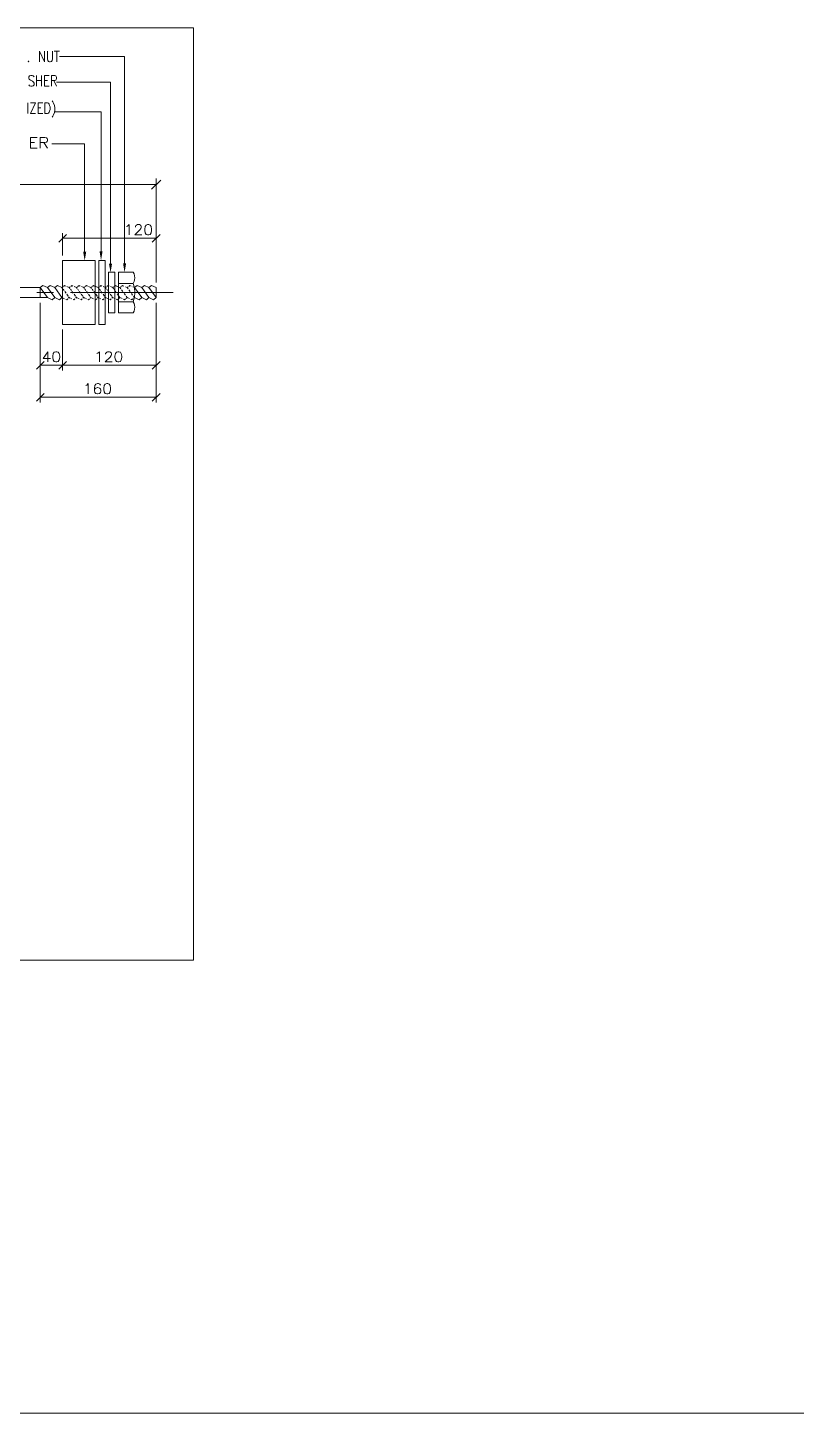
# Model space of a CAD drawing. Header units: millimetres. Extents: x 2 to 579, y 1 to 405.
# Drawn here: x 213 to 327.5, y 5 to 211.5 of the extents above; entities that cross this region are included whole.
import ezdxf

# ---------------------------------------------------------------- set-up
doc = ezdxf.new("R2010")
doc.units = ezdxf.units.MM
doc.linetypes.add('XKITLINE00', pattern=[0])
for name, color, linetype, lineweight in [('DrawingSheet', 5, 'Continuous', 0), ('GraphicObject', 6, 'Continuous', 0), ('LinkedObject', 7, 'Continuous', 0)]:
    doc.layers.add(name, color=color, linetype=linetype, lineweight=lineweight)

# ---------------------------------------------------------------- blocks, each defined once
blk = doc.blocks.new('*A3')
at = {"layer": 'GraphicObject', "color": 3, "linetype": 'XKITLINE00', "lineweight": 0}
for p, q in [((237.71, 211.46), (103.15, 211.46)), ((103.15, 211.46), (103.15, 72.51)), ((237.71, 72.51), (237.71, 211.46)), ((103.15, 72.51), (237.71, 72.51))]:
    blk.add_line(p, q, dxfattribs=at)
blk = doc.blocks.new('*A4')
at = {"layer": 'LinkedObject'}
for points in [[(221.7, 178.08), (221.47, 176.73), (221.25, 178.08)], [(224.14, 178.14), (223.91, 176.79), (223.69, 178.14)], [(225.55, 176.3), (225.33, 174.95), (225.1, 176.3)], [(227.65, 176.34), (227.42, 174.99), (227.2, 176.34)]]:
    blk.add_hatch(color=1, dxfattribs=at).paths.add_polyline_path(points, flags=17)
at = {"layer": 'LinkedObject', "color": 2, "linetype": 'XKITLINE00', "lineweight": 0}
for p, q in [((213.11, 206.52), (213.05, 206.45)), ((213.16, 206.45), (213.11, 206.52)), ((214.73, 206.37), (214.73, 207.99)), ((214.73, 207.99), (215.48, 206.37)), ((215.48, 206.37), (215.48, 207.99)), ((215.91, 207.99), (215.91, 206.83)), ((215.91, 206.83), (215.97, 206.6)), ((215.97, 206.6), (216.08, 206.45)), ((216.51, 206.45), (216.62, 206.6)), ((216.62, 206.6), (216.67, 206.83)), ((216.67, 206.83), (216.67, 207.99)), ((216.94, 207.99), (217.7, 207.99)), ((217.32, 207.99), (217.32, 206.37)), ((213.05, 206.45), (213.11, 206.37)), ((213.11, 206.37), (213.16, 206.45)), ((216.08, 206.45), (216.24, 206.37)), ((216.24, 206.37), (216.35, 206.37)), ((216.35, 206.37), (216.51, 206.45)), ((213.17, 204.12), (213.27, 204.27)), ((213.17, 203.96), (213.17, 204.12)), ((213.22, 203.81), (213.17, 203.96)), ((213.17, 202.96), (213.27, 202.81)), ((213.27, 203.73), (213.22, 203.81)), ((213.27, 204.27), (213.44, 204.35)), ((213.38, 203.65), (213.27, 203.73)), ((213.27, 202.81), (213.44, 202.73)), ((213.71, 203.5), (213.38, 203.65)), ((213.44, 204.35), (213.65, 204.35)), ((213.44, 202.73), (213.65, 202.73)), ((213.65, 204.35), (213.81, 204.27)), ((213.65, 202.73), (213.81, 202.81)), ((213.81, 203.42), (213.71, 203.5)), ((213.81, 204.27), (213.92, 204.12)), ((213.87, 203.35), (213.81, 203.42)), ((213.81, 202.81), (213.92, 202.96)), ((213.92, 203.19), (213.87, 203.35)), ((213.92, 202.96), (213.92, 203.19)), ((214.3, 204.35), (214.3, 202.73)), ((214.3, 203.58), (215.06, 203.58)), ((215.06, 204.35), (215.06, 202.73)), ((215.49, 202.73), (215.49, 204.35)), ((215.49, 204.35), (216.19, 204.35)), ((215.49, 203.58), (215.92, 203.58)), ((216.19, 202.73), (215.49, 202.73)), ((216.51, 202.73), (216.51, 204.35)), ((216.51, 204.35), (217, 204.35)), ((217, 203.58), (216.51, 203.58)), ((216.89, 203.58), (217.27, 202.73)), ((217, 204.35), (217.16, 204.27)), ((217.16, 203.65), (217, 203.58)), ((217.16, 204.27), (217.22, 204.19)), ((217.22, 203.73), (217.16, 203.65)), ((217.22, 204.19), (217.27, 204.04)), ((217.27, 203.89), (217.22, 203.73)), ((217.27, 204.04), (217.27, 203.89)), ((213.01, 200.28), (213.01, 198.66)), ((213.39, 200.28), (214.15, 200.28)), ((214.15, 200.28), (213.39, 198.66)), ((214.53, 198.66), (214.53, 200.28)), ((214.53, 200.28), (215.23, 200.28)), ((215.55, 198.66), (215.55, 200.28)), ((215.55, 200.28), (215.93, 200.28)), ((215.93, 200.28), (216.09, 200.2)), ((216.74, 200.43), (216.63, 200.59)), ((216.85, 200.2), (216.74, 200.43)), ((213.39, 198.66), (214.15, 198.66)), ((214.53, 199.51), (214.96, 199.51)), ((215.23, 198.66), (214.53, 198.66)), ((215.93, 198.66), (215.55, 198.66)), ((216.09, 198.74), (215.93, 198.66)), ((216.09, 200.2), (216.2, 200.05)), ((216.2, 198.89), (216.09, 198.74)), ((216.2, 200.05), (216.25, 199.89)), ((216.25, 199.04), (216.2, 198.89)), ((216.25, 199.89), (216.31, 199.66)), ((216.31, 199.28), (216.25, 199.04)), ((216.31, 199.66), (216.31, 199.28)), ((216.63, 198.12), (216.74, 198.27)), ((216.74, 198.27), (216.85, 198.5)), ((216.96, 199.89), (216.85, 200.2)), ((216.85, 198.5), (216.96, 198.81)), ((217.01, 199.51), (216.96, 199.89)), ((216.96, 198.81), (217.01, 199.2)), ((217.01, 199.2), (217.01, 199.51)), ((213.39, 193.5), (213.39, 195.12)), ((213.39, 195.12), (214.4, 195.12)), ((213.39, 194.35), (214.01, 194.35)), ((214.86, 193.5), (214.86, 195.12)), ((214.86, 195.12), (215.55, 195.12)), ((215.55, 194.35), (214.86, 194.35)), ((215.4, 194.35), (215.94, 193.5)), ((215.55, 195.12), (215.79, 195.05)), ((215.79, 194.43), (215.55, 194.35)), ((215.79, 195.05), (215.86, 194.97)), ((215.86, 194.51), (215.79, 194.43)), ((215.86, 194.97), (215.94, 194.82)), ((215.94, 194.66), (215.86, 194.51)), ((215.94, 194.82), (215.94, 194.66)), ((214.4, 193.5), (213.39, 193.5))]:
    blk.add_line(p, q, dxfattribs=at)
at = {"layer": 'LinkedObject', "color": 1, "linetype": 'XKITLINE00', "lineweight": 0}
for p, q in [((227.42, 207.18), (217.7, 207.18)), ((227.42, 176.34), (227.42, 207.18)), ((225.33, 203.33), (217.27, 203.33)), ((225.33, 176.3), (225.33, 203.33)), ((223.91, 198.95), (217.01, 198.95)), ((223.91, 178.14), (223.91, 198.95)), ((221.47, 194.16), (216.57, 194.16)), ((221.47, 178.08), (221.47, 194.16)), ((232.13, 188.08), (109.65, 188.08)), ((231.45, 187.4), (232.8, 188.75)), ((232.13, 173.66), (232.13, 188.98)), ((218.75, 180.67), (217.6, 179.53)), ((218.17, 177.53), (218.17, 180.87)), ((218.17, 180.1), (232.13, 180.1)), ((231.55, 179.53), (232.7, 180.67)), ((232.13, 173.52), (232.13, 180.87)), ((214.85, 170.48), (214.85, 155.63)), ((214.85, 170.44), (214.85, 160.4)), ((232.13, 170.48), (232.13, 155.63)), ((232.13, 169.4), (232.13, 160.4)), ((218.17, 166.47), (218.17, 160.4)), ((218.17, 165.34), (218.17, 160.4)), ((215.42, 161.74), (214.27, 160.59)), ((214.85, 161.16), (218.17, 161.16)), ((217.6, 160.59), (218.75, 161.74)), ((218.75, 161.74), (217.6, 160.59)), ((218.17, 161.16), (232.13, 161.16)), ((231.55, 160.59), (232.7, 161.74)), ((215.42, 156.97), (214.27, 155.83)), ((231.55, 155.83), (232.7, 156.97)), ((232.13, 156.4), (214.85, 156.4))]:
    blk.add_line(p, q, dxfattribs=at)
at = {"layer": 'LinkedObject', "color": 7, "linetype": 'XKITLINE00', "lineweight": 0}
for p, q in [((227.73, 181.84), (227.87, 181.91)), ((227.87, 181.91), (228.09, 182.13)), ((228.09, 182.13), (228.09, 180.6)), ((229.04, 181.84), (229.11, 181.98)), ((229.04, 181.76), (229.04, 181.84)), ((229.11, 181.98), (229.19, 182.06)), ((229.19, 182.06), (229.33, 182.13)), ((229.33, 182.13), (229.62, 182.13)), ((229.62, 182.13), (229.77, 182.06)), ((229.77, 182.06), (229.84, 181.98)), ((229.84, 181.98), (229.91, 181.84)), ((229.91, 181.69), (229.84, 181.55)), ((229.91, 181.84), (229.91, 181.69)), ((230.5, 181.84), (230.42, 181.47)), ((230.64, 182.06), (230.5, 181.84)), ((230.86, 182.13), (230.64, 182.06)), ((231.01, 182.13), (230.86, 182.13)), ((231.23, 182.06), (231.01, 182.13)), ((231.37, 181.84), (231.23, 182.06)), ((231.44, 181.47), (231.37, 181.84)), ((229.7, 181.33), (228.97, 180.6)), ((228.97, 180.6), (229.99, 180.6)), ((229.84, 181.55), (229.7, 181.33)), ((230.42, 181.47), (230.42, 181.25)), ((230.42, 181.25), (230.5, 180.89)), ((230.5, 180.89), (230.64, 180.67)), ((230.64, 180.67), (230.86, 180.6)), ((230.86, 180.6), (231.01, 180.6)), ((231.01, 180.6), (231.23, 180.67)), ((231.23, 180.67), (231.37, 180.89)), ((231.37, 180.89), (231.44, 181.25)), ((231.44, 181.25), (231.44, 181.47)), ((232.13, 180.1), (232.13, 180.1)), ((218.17, 176.77), (218.17, 176.77)), ((126.93, 172.76), (214.85, 172.76)), ((215.25, 173.03), (214.85, 172.76)), ((215.25, 173.03), (214.85, 172.76)), ((215.93, 171.24), (214.85, 172.76)), ((214.85, 172.76), (214.85, 171.24)), ((215.93, 171.24), (214.85, 172.76)), ((215.93, 172.76), (215.25, 173.03)), ((215.93, 172.76), (215.25, 173.03)), ((216.33, 173.03), (215.93, 172.76)), ((216.33, 173.03), (215.93, 172.76)), ((217.01, 171.24), (215.93, 172.76)), ((217.01, 171.24), (215.93, 172.76)), ((217.01, 172.76), (216.33, 173.03)), ((217.01, 172.76), (216.33, 173.03)), ((217.41, 173.03), (217.01, 172.76)), ((218.09, 171.24), (217.01, 172.76)), ((218.09, 172.76), (217.41, 173.03)), ((218.22, 172.84), (218.09, 172.76)), ((218.19, 172.62), (218.09, 172.76)), ((218.41, 172.31), (218.27, 172.5)), ((218.49, 173.03), (218.31, 172.91)), ((218.63, 172.97), (218.49, 173.03)), ((218.69, 171.92), (218.5, 172.18)), ((219.02, 171.45), (218.81, 171.74)), ((219.17, 172.76), (218.82, 172.9)), ((219.3, 172.84), (219.17, 172.76)), ((219.27, 172.62), (219.17, 172.76)), ((219.49, 172.31), (219.35, 172.5)), ((219.57, 173.03), (219.39, 172.91)), ((219.71, 172.97), (219.57, 173.03)), ((219.77, 171.92), (219.58, 172.18)), ((220.1, 171.45), (219.89, 171.74)), ((220.25, 172.76), (219.9, 172.9)), ((220.38, 172.84), (220.25, 172.76)), ((220.35, 172.62), (220.25, 172.76)), ((220.57, 172.31), (220.43, 172.5)), ((220.65, 173.03), (220.47, 172.91)), ((220.79, 172.97), (220.65, 173.03)), ((220.85, 171.92), (220.66, 172.18)), ((221.18, 171.45), (220.97, 171.74)), ((221.33, 172.76), (220.98, 172.9)), ((221.46, 172.84), (221.33, 172.76)), ((221.43, 172.62), (221.33, 172.76)), ((221.65, 172.31), (221.51, 172.5)), ((221.73, 173.03), (221.55, 172.91)), ((221.87, 172.97), (221.73, 173.03)), ((221.93, 171.92), (221.74, 172.18)), ((222.26, 171.45), (222.05, 171.74)), ((222.41, 172.76), (222.06, 172.9)), ((222.54, 172.84), (222.41, 172.76)), ((222.51, 172.62), (222.41, 172.76)), ((222.73, 172.31), (222.59, 172.5)), ((222.81, 173.03), (222.63, 172.91)), ((222.95, 172.97), (222.81, 173.03)), ((223.01, 171.92), (222.82, 172.18)), ((223.34, 171.45), (223.13, 171.74)), ((223.49, 172.76), (223.14, 172.9)), ((223.62, 172.84), (223.49, 172.76)), ((223.59, 172.62), (223.49, 172.76)), ((223.81, 172.31), (223.67, 172.5)), ((223.89, 173.03), (223.71, 172.91)), ((224.03, 172.97), (223.89, 173.03)), ((224.09, 171.92), (223.9, 172.18)), ((224.42, 171.45), (224.21, 171.74)), ((224.57, 172.76), (224.22, 172.9)), ((224.7, 172.84), (224.57, 172.76)), ((224.67, 172.62), (224.57, 172.76)), ((224.89, 172.31), (224.75, 172.5)), ((224.97, 173.03), (224.79, 172.91)), ((225.11, 172.97), (224.97, 173.03)), ((225.17, 171.92), (224.98, 172.18)), ((225.5, 171.45), (225.29, 171.74)), ((225.65, 172.76), (225.3, 172.9)), ((225.76, 172.83), (225.65, 172.76)), ((225.76, 172.6), (225.65, 172.76)), ((225.91, 172.38), (225.81, 172.53)), ((226.05, 173.03), (225.87, 172.91)), ((226.19, 172), (226.04, 172.21)), ((226.21, 172.96), (226.05, 173.03)), ((226.46, 172.87), (226.28, 172.93)), ((226.47, 171.61), (226.33, 171.8)), ((226.73, 171.24), (226.57, 171.46)), ((226.73, 172.76), (226.58, 172.82)), ((226.86, 172.85), (226.73, 172.76)), ((226.87, 172.55), (226.73, 172.76)), ((227.13, 173.03), (226.95, 172.91)), ((227.16, 172.15), (226.96, 172.43)), ((227.33, 172.95), (227.13, 173.03)), ((227.54, 171.61), (227.36, 171.88)), ((227.81, 172.76), (227.56, 172.86)), ((227.81, 171.24), (227.66, 171.45)), ((227.94, 172.85), (227.81, 172.76)), ((227.95, 172.55), (227.81, 172.76)), ((228.21, 173.03), (228.03, 172.91)), ((228.24, 172.15), (228.04, 172.43)), ((228.41, 172.95), (228.21, 173.03)), ((228.62, 171.61), (228.44, 171.88)), ((228.89, 172.76), (228.64, 172.86)), ((228.89, 171.24), (228.74, 171.45)), ((229.29, 173.03), (228.89, 172.76)), ((229.97, 171.24), (228.89, 172.76)), ((229.97, 172.76), (229.29, 173.03)), ((230.37, 173.03), (229.97, 172.76)), ((231.05, 171.24), (229.97, 172.76)), ((231.05, 172.76), (230.37, 173.03)), ((231.45, 173.03), (231.05, 172.76)), ((232.13, 171.24), (231.05, 172.76)), ((232.13, 172.76), (231.45, 173.03)), ((232.13, 172.76), (232.13, 172.76)), ((232.13, 172.76), (232.13, 172.76)), ((232.13, 172.76), (232.13, 171.24)), ((214.85, 171.24), (125.85, 171.24)), ((214.85, 171.24), (214.85, 171.24)), ((214.85, 171.24), (215.93, 171.24)), ((214.85, 171.2), (214.85, 171.2)), ((215.93, 171.24), (216.63, 170.93)), ((215.93, 171.24), (216.63, 170.93)), ((216.63, 170.93), (217.01, 171.24)), ((216.63, 170.93), (217.01, 171.24)), ((217.01, 171.24), (217.71, 170.93)), ((217.71, 170.93), (218.09, 171.24)), ((218.09, 171.24), (218, 171.36)), ((218.09, 171.24), (218.25, 171.17)), ((218.34, 171.13), (218.49, 171.06)), ((218.68, 170.98), (218.79, 170.93)), ((218.79, 170.93), (218.94, 171.05)), ((219.05, 171.14), (219.17, 171.24)), ((219.17, 171.24), (219.08, 171.36)), ((219.17, 171.24), (219.33, 171.17)), ((219.42, 171.13), (219.57, 171.06)), ((219.76, 170.98), (219.87, 170.93)), ((219.87, 170.93), (220.02, 171.05)), ((220.13, 171.14), (220.25, 171.24)), ((220.25, 171.24), (220.16, 171.36)), ((220.25, 171.24), (220.41, 171.17)), ((220.5, 171.13), (220.65, 171.06)), ((220.84, 170.98), (220.95, 170.93)), ((220.95, 170.93), (221.1, 171.05)), ((221.21, 171.14), (221.33, 171.24)), ((221.33, 171.24), (221.24, 171.36)), ((221.33, 171.24), (221.49, 171.17)), ((221.58, 171.13), (221.73, 171.06)), ((221.92, 170.98), (222.03, 170.93)), ((222.03, 170.93), (222.18, 171.05)), ((222.29, 171.14), (222.41, 171.24)), ((222.41, 171.24), (222.32, 171.36)), ((222.41, 171.24), (222.57, 171.17)), ((222.66, 171.13), (222.81, 171.06)), ((223, 170.98), (223.11, 170.93)), ((223.11, 170.93), (223.26, 171.05)), ((223.37, 171.14), (223.49, 171.24)), ((223.49, 171.24), (223.4, 171.36)), ((223.49, 171.24), (223.65, 171.17)), ((223.74, 171.13), (223.89, 171.06)), ((224.08, 170.98), (224.19, 170.93)), ((224.19, 170.93), (224.34, 171.05)), ((224.45, 171.14), (224.57, 171.24)), ((224.57, 171.24), (224.48, 171.36)), ((224.57, 171.24), (224.73, 171.17)), ((224.82, 171.13), (224.97, 171.06)), ((225.16, 170.98), (225.27, 170.93)), ((225.27, 170.93), (225.42, 171.05)), ((225.53, 171.14), (225.65, 171.24)), ((225.65, 171.24), (225.56, 171.36)), ((225.65, 171.24), (225.76, 171.19)), ((225.85, 171.15), (226.04, 171.07)), ((226.19, 171), (226.35, 170.93)), ((226.35, 170.93), (226.44, 171)), ((226.56, 171.11), (226.73, 171.24)), ((226.73, 171.24), (227.05, 171.1)), ((227.26, 171), (227.43, 170.93)), ((227.43, 170.93), (227.58, 171.05)), ((227.66, 171.12), (227.81, 171.24)), ((227.81, 171.24), (228.13, 171.1)), ((228.34, 171), (228.51, 170.93)), ((228.51, 170.93), (228.66, 171.05)), ((228.74, 171.12), (228.89, 171.24)), ((228.89, 171.24), (229.59, 170.93)), ((229.59, 170.93), (229.97, 171.24)), ((229.97, 171.24), (230.67, 170.93)), ((230.67, 170.93), (231.05, 171.24)), ((231.05, 171.24), (231.75, 170.93)), ((231.75, 170.93), (232.13, 171.24)), ((232.13, 171.24), (232.13, 171.24)), ((232.13, 170.16), (232.13, 170.16)), ((218.17, 167.24), (218.17, 167.24)), ((218.17, 166.11), (218.17, 166.11)), ((216, 163.19), (215.27, 162.17)), ((216, 161.66), (216, 163.19)), ((216.95, 163.12), (216.8, 162.9)), ((217.16, 163.19), (216.95, 163.12)), ((217.31, 163.19), (217.16, 163.19)), ((217.53, 163.12), (217.31, 163.19)), ((217.67, 162.9), (217.53, 163.12)), ((223.44, 162.97), (223.66, 163.19)), ((223.66, 163.19), (223.66, 161.66)), ((224.68, 163.04), (224.75, 163.12)), ((224.75, 163.12), (224.89, 163.19)), ((224.89, 163.19), (225.19, 163.19)), ((225.19, 163.19), (225.33, 163.12)), ((225.33, 163.12), (225.4, 163.04)), ((226.21, 163.12), (226.06, 162.9)), ((226.42, 163.19), (226.21, 163.12)), ((226.57, 163.19), (226.42, 163.19)), ((226.79, 163.12), (226.57, 163.19)), ((226.93, 162.9), (226.79, 163.12)), ((215.27, 162.17), (216.36, 162.17)), ((216.8, 162.9), (216.73, 162.53)), ((216.73, 162.53), (216.73, 162.32)), ((216.73, 162.32), (216.8, 161.95)), ((216.8, 161.95), (216.95, 161.73)), ((216.95, 161.73), (217.16, 161.66)), ((217.16, 161.66), (217.31, 161.66)), ((217.31, 161.66), (217.53, 161.73)), ((217.53, 161.73), (217.67, 161.95)), ((217.75, 162.53), (217.67, 162.9)), ((217.67, 161.95), (217.75, 162.32)), ((217.75, 162.32), (217.75, 162.53)), ((218.17, 161.16), (218.17, 161.16)), ((223.29, 162.9), (223.44, 162.97)), ((225.26, 162.39), (224.53, 161.66)), ((224.53, 161.66), (225.55, 161.66)), ((224.6, 162.9), (224.68, 163.04)), ((224.6, 162.83), (224.6, 162.9)), ((225.4, 162.61), (225.26, 162.39)), ((225.4, 163.04), (225.48, 162.9)), ((225.48, 162.75), (225.4, 162.61)), ((225.48, 162.9), (225.48, 162.75)), ((226.06, 162.9), (225.99, 162.53)), ((225.99, 162.53), (225.99, 162.32)), ((225.99, 162.32), (226.06, 161.95)), ((226.06, 161.95), (226.21, 161.73)), ((226.21, 161.73), (226.42, 161.66)), ((226.42, 161.66), (226.57, 161.66)), ((226.57, 161.66), (226.79, 161.73)), ((226.79, 161.73), (226.93, 161.95)), ((227.01, 162.53), (226.93, 162.9)), ((226.93, 161.95), (227.01, 162.32)), ((227.01, 162.32), (227.01, 162.53)), ((232.13, 161.16), (232.13, 161.16)), ((221.63, 158.14), (221.77, 158.21)), ((221.77, 158.21), (221.99, 158.43)), ((221.99, 158.43), (221.99, 156.9)), ((223.01, 158.14), (222.94, 157.77)), ((222.94, 157.77), (222.94, 157.41)), ((223.01, 157.63), (222.94, 157.41)), ((222.94, 157.41), (223.01, 157.12)), ((223.16, 158.35), (223.01, 158.14)), ((223.16, 157.77), (223.01, 157.63)), ((223.01, 157.12), (223.16, 156.97)), ((223.38, 158.43), (223.16, 158.35)), ((223.38, 157.84), (223.16, 157.77)), ((223.16, 156.97), (223.38, 156.9)), ((223.52, 158.43), (223.38, 158.43)), ((223.45, 157.84), (223.38, 157.84)), ((223.67, 157.77), (223.45, 157.84)), ((223.45, 156.9), (223.67, 156.97)), ((223.74, 158.35), (223.52, 158.43)), ((223.81, 157.63), (223.67, 157.77)), ((223.67, 156.97), (223.81, 157.12)), ((223.81, 158.21), (223.74, 158.35)), ((223.89, 157.41), (223.81, 157.63)), ((223.81, 157.12), (223.89, 157.33)), ((223.89, 157.33), (223.89, 157.41)), ((224.4, 158.14), (224.32, 157.77)), ((224.32, 157.77), (224.32, 157.55)), ((224.32, 157.55), (224.4, 157.19)), ((224.54, 158.35), (224.4, 158.14)), ((224.4, 157.19), (224.54, 156.97)), ((224.76, 158.43), (224.54, 158.35)), ((224.54, 156.97), (224.76, 156.9)), ((224.91, 158.43), (224.76, 158.43)), ((225.12, 158.35), (224.91, 158.43)), ((224.91, 156.9), (225.12, 156.97)), ((225.27, 158.14), (225.12, 158.35)), ((225.12, 156.97), (225.27, 157.19)), ((225.34, 157.77), (225.27, 158.14)), ((225.27, 157.19), (225.34, 157.55)), ((225.34, 157.55), (225.34, 157.77)), ((214.85, 156.4), (214.85, 156.4)), ((223.38, 156.9), (223.45, 156.9)), ((224.76, 156.9), (224.91, 156.9))]:
    blk.add_line(p, q, dxfattribs=at)
at = {"layer": 'LinkedObject', "color": 6, "linetype": 'XKITLINE00', "lineweight": 0}
for p, q in [((218.17, 167.24), (218.17, 176.77)), ((223.04, 176.77), (218.17, 176.77)), ((223.04, 167.24), (223.04, 176.77)), ((223.56, 167.24), (223.56, 176.77)), ((224.52, 176.77), (223.56, 176.77)), ((224.52, 167.24), (224.52, 176.77)), ((225.03, 168.98), (225.03, 175.03)), ((225.99, 175.03), (225.03, 175.03)), ((225.99, 168.98), (225.99, 175.03)), ((226.51, 175.03), (226.51, 172)), ((226.51, 175.03), (228.7, 175.03)), ((228.83, 174.77), (228.7, 175.03)), ((228.72, 173.36), (228.85, 173.63)), ((228.91, 174.49), (228.83, 174.77)), ((228.85, 173.63), (228.92, 173.91)), ((228.94, 174.2), (228.91, 174.49)), ((228.92, 173.91), (228.94, 174.2)), ((214.34, 172), (216.84, 172)), ((219.34, 172), (234.67, 172)), ((228.72, 173.36), (226.51, 173.36)), ((226.51, 168.98), (226.51, 172)), ((228.89, 172.69), (228.72, 173.36)), ((228.94, 172), (228.89, 172.69)), ((228.89, 171.31), (228.94, 172)), ((228.72, 170.64), (226.51, 170.64)), ((228.72, 170.64), (228.89, 171.31)), ((228.85, 170.38), (228.72, 170.64)), ((228.83, 169.24), (228.91, 169.52)), ((228.92, 170.1), (228.85, 170.38)), ((228.91, 169.52), (228.94, 169.81)), ((228.94, 169.81), (228.92, 170.1)), ((223.04, 167.24), (218.17, 167.24)), ((224.52, 167.24), (223.56, 167.24)), ((225.99, 168.98), (225.03, 168.98)), ((226.51, 168.98), (228.7, 168.98)), ((228.7, 168.98), (228.83, 169.24))]:
    blk.add_line(p, q, dxfattribs=at)
blk = doc.blocks.new('*A5')
at = {"layer": 'DrawingSheet', "color": 5, "linetype": 'XKITLINE00', "lineweight": 0}
blk.add_line((5, 5), (579, 5), dxfattribs=at)

msp = doc.modelspace()

# ---------------------------------------------------------------- block references
at = {"lineweight": 0}
for name in ['*A5', '*A3', '*A4']:
    msp.add_blockref(name, (0, 0), dxfattribs=at)

doc.saveas('drawing.dxf')
